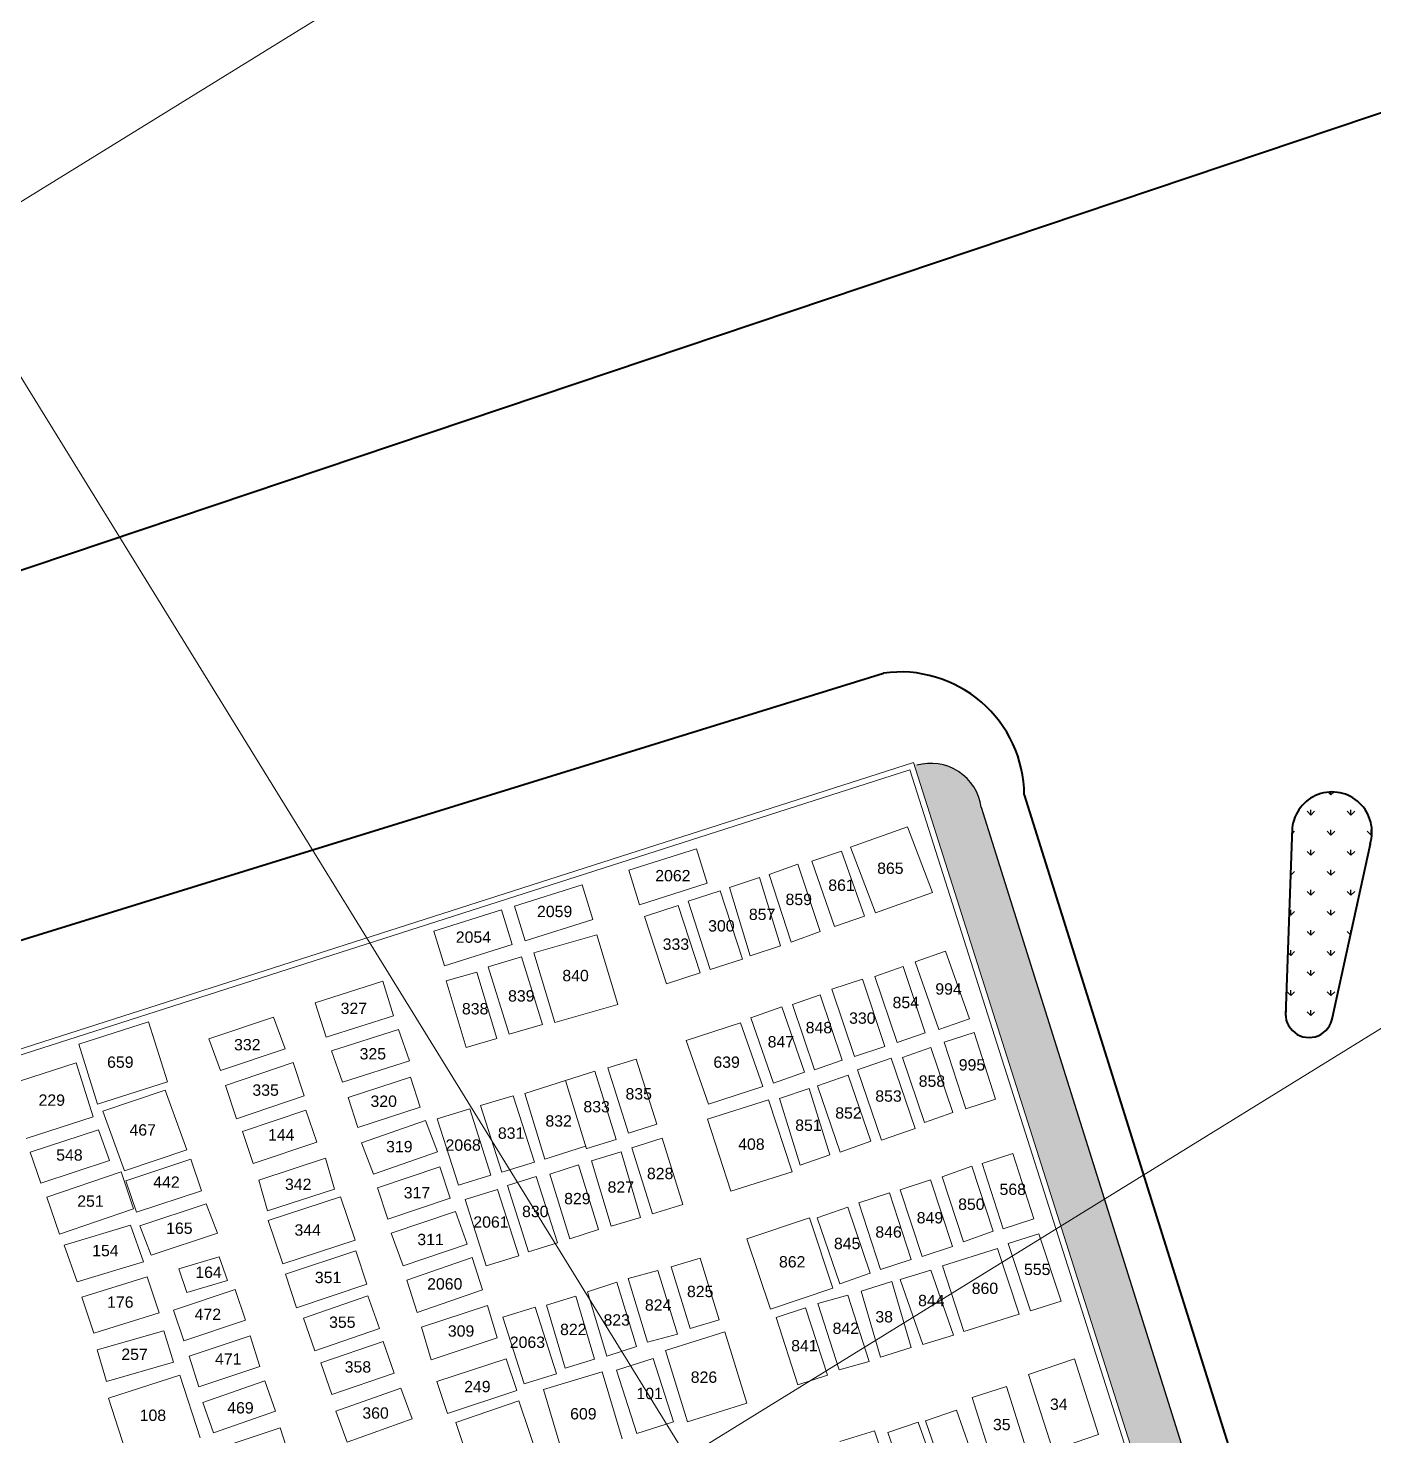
# Model space of a CAD drawing. Header units: inches. Extents: x 0 to 420, y 0 to 297.
# Drawn here: x 232.5 to 279.97, y 198.04 to 247.68 of the extents above; entities that cross this region are included whole.
import ezdxf

# ---------------------------------------------------------------- set-up
doc = ezdxf.new("R2010")
doc.units = ezdxf.units.IN
doc.header["$LTSCALE"] = 2.5
doc.header["$MEASUREMENT"] = 0
doc.layers.get('0').update_dxf_attribs({"lineweight": 0})
for name, color, linetype, lineweight in [('MALHA_COORDENADA4', 10, 'Continuous', 0), ('PEN 01', 1, 'Continuous', 9), ('PEN 03', 3, 'Continuous', 30), ('PEN 04', 4, 'Continuous', 40)]:
    doc.layers.add(name, color=color, linetype=linetype, lineweight=lineweight)
doc.styles.get("Standard").update_dxf_attribs({"font": 'arial.ttf'})

msp = doc.modelspace()

# ---------------------------------------------------------------- hatches: boundary and pattern name
at = {"layer": 'PEN 03'}
h = msp.add_hatch(dxfattribs=at)
h.set_pattern_fill('GRASS', color=256, angle=-58.33068424220718, style=0)
h.set_pattern_definition([(31.66931575779282, (10.45771741653289, 355.6998399511552), (0.2305708813529715, 0.9730555318914116), [0.1875, -1.226713563]), (346.6693157577928, (10.45771741653289, 355.6998399511552), (0.2305708814138003, 0.9730555321481211), [0.1874999999999999, -0.8124999999999997]), (76.66931575779282, (10.45771741653289, 355.6998399511552), (-0.9730555321481211, 0.2305708814138003), [0.1874999999999999, -0.8124999999999997])])
h.paths.add_polyline_path([(263.7250813105501, 221.7830425999959), (292.1357533556627, 132.5771647916639), (290.3566046808923, 129.1043557265032), (248.6785925554145, 117.4072371237621), (250.2960997638451, 113.1010379981728), (293.1757585043946, 124.9999842935756), (294.8187612663256, 128.859967803163), (266.1217959908126, 220.2138985080101), (266.1143847045523, 220.2613478210578), (266.1057096111235, 220.3085824188304), (266.0957768916298, 220.3555686461336), (266.0845936232482, 220.4022730247403), (266.0721677741861, 220.4486622772437), (266.0585081980037, 220.4947033507677), (266.0436246273063, 220.5403634405183), (266.0275276668089, 220.5856100131562), (266.0102287857812, 220.6304108299782), (265.9917403098747, 220.6747339698872), (265.9720754123412, 220.7185478521362), (265.9512481046463, 220.7618212588303), (265.9292732264863, 220.8045233571697), (265.9061664352144, 220.8466237214181), (265.8819441946852, 220.888092354582), (265.8566237635237, 220.9288997097834), (265.8302231828282, 220.9690167113123), (265.802761263316, 221.0084147753439), (265.7742575719207, 221.0470658303046), (265.74473241785, 221.0849423368731), (265.7142068381158, 221.122017307603), (265.6827025825447, 221.1582643261513), (265.650242098281, 221.1936575661005), (265.6168485137931, 221.2281718093601), (265.5825456223939, 221.2617824641349), (265.5473578652881, 221.2944655824469), (265.5113103141571, 221.3261978771983), (265.4744286532958, 221.3569567387644), (265.4367391613115, 221.3867202511025), (265.3982686924007, 221.4154672073678), (265.359044657215, 221.4431771250234), (265.3190950033304, 221.4698302604344), (265.2784481953347, 221.4954076229351), (265.2371331945461, 221.5198909883609), (265.1951794383777, 221.5432629120322), (265.1526168193633, 221.5655067411846), (265.1094756638582, 221.5866066268342), (265.065786710432, 221.6065475350696), (265.0215810879664, 221.6253152577646), (264.9768902934755, 221.6428964227008), (264.9317461696646, 221.6592785030961), (264.8861808822409, 221.6744498265298), (264.8402268969957, 221.6883995832594), (264.793916956672, 221.701117833923), (264.7472840576347, 221.7125955166207), (264.7003614263606, 221.7228244533715), (264.6531824957642, 221.7317973559404), (264.6057808813759, 221.7395078310311), (264.5581903573913, 221.7459503848414), (264.5104448326058, 221.7511204269778), (264.4625783262549, 221.7550142737256), (264.4146249437749, 221.7576291506743), (264.3666188525021, 221.7589631946941), (264.3185942573288, 221.7590154552633), (264.2705853763311, 221.7577858951454), (264.2226264163889, 221.7552753904164), (264.1747515488127, 221.7514857298396), (264.126994884996, 221.7464196135919), (264.0793904521111, 221.7400806513392), (264.0319721688638, 221.7324733596651), (263.9847738213263, 221.7236031588525), (263.9378290388638, 221.7134763690213), (263.8911712701737, 221.7021002056258), (263.8448337594529, 221.6894827743132)])
h = msp.add_hatch(dxfattribs=at)
h.set_pattern_fill('GRASS', color=256, style=0)
h.set_pattern_definition([(90, (10.45771741653289, 355.6998399511552), (-0.7071067809999999, 0.7071067809999999), [0.1875, -1.226713563]), (45, (10.45771741653289, 355.6998399511552), (-0.7071067811865475, 0.7071067811865476), [0.1875, -0.8125]), (135, (10.45771741653289, 355.6998399511552), (-0.7071067811865476, -0.7071067811865475), [0.1875, -0.8125])])
edge = h.paths.add_edge_path()
edge.add_arc((278.4900472102664, 219.3395286897669), 1.407957759800209, 342.3642957886554, 534.2468288095693)
edge.add_line((279.8318338544914, 218.9129684305292), (278.4765198199161, 212.6772341552415))
edge.add_arc((277.6822991346526, 212.9207294080583), 0.830708393508062, 172.2585156096437, 352.5200672459018)
edge.add_line((277.0891813737633, 219.4806667834912), (276.8532807919587, 212.86776694473))

# ---------------------------------------------------------------- linework, layer by layer
for p, q in [((261.5118406940445, 218.7973660898144, 4.777), (263.5168663472482, 219.5157022089084, 4.811)), ((263.5168663472482, 219.5157022089084, 4.811), (264.3993293618701, 217.2078530721959, 4.696)), ((253.6945541219725, 217.9924201237956, 4.856), (256.0766017772131, 218.7479349999978, 4.913)), ((256.0766017772131, 218.7479349999978, 4.913), (256.4531989749971, 217.5271739256589, 4.889)), ((261.1928401326801, 218.6655585716327, 4.725), (260.1411219469224, 218.3055873120209, 4.717)), ((261.1928401326801, 218.6655585716327, 4.725), (261.9997630339155, 216.367978868671, 4.685)), ((261.5118406940445, 218.7973660898144, 4.777), (262.3943037086664, 216.4895169531019, 4.662)), ((253.6945541219725, 217.9924201237956, 4.856), (254.0711513197565, 216.7716590494567, 4.832)), ((258.635190246592, 217.8341483298186, 4.76), (259.6466448465217, 218.2060583354396, 4.742999999999999)), ((259.6466448465217, 218.2060583354396, 4.742999999999999), (260.4328735520536, 215.8285051977374, 4.665)), ((260.1411219469224, 218.3055873120209, 4.717), (260.9480448481578, 216.0080076090592, 4.677)), ((249.6582762255436, 216.7199268989508, 4.856), (252.0403238807842, 217.475441775153, 4.913)), ((252.0403238807842, 217.475441775153, 4.913), (252.4169210785682, 216.254680700814, 4.889)), ((254.0711513197565, 216.7716590494567, 4.832), (256.4531989749971, 217.5271739256589, 4.889)), ((258.3009172550765, 217.7280509823341, 4.762), (257.2365909136383, 217.3835663108016, 4.768)), ((258.3009172550765, 217.7280509823341, 4.762), (259.0346844143888, 215.3195456852848, 4.675)), ((258.635190246592, 217.8341483298186, 4.76), (259.4214189521239, 215.4565951921164, 4.682)), ((255.7810822201726, 216.895528522054, 4.774), (256.9143645675622, 217.2602260420549, 4.773)), ((256.9143645675622, 217.2602260420549, 4.773), (257.6936716249438, 214.8556088915889, 4.75)), ((257.2365909136383, 217.3835663108016, 4.768), (257.9703580729507, 214.9750610137523, 4.681)), ((262.3943037086664, 216.4895169531019, 4.662), (264.3993293618701, 217.2078530721959, 4.696)), ((246.8169515812853, 215.8363226961741, 4.856), (249.1989992365259, 216.5918375723763, 4.913)), ((249.1989992365259, 216.5918375723763, 4.913), (249.5755964343099, 215.3710764980374, 4.889)), ((249.6582762255436, 216.7199268989508, 4.856), (250.0348734233276, 215.4991658246119, 4.832)), ((255.4294737530161, 216.7417261299275, 4.763), (254.2422427538027, 216.3582011574593, 4.773)), ((255.4294737530161, 216.7417261299275, 4.763), (256.2044388572635, 214.3721467796632, 4.753)), ((255.7810822201726, 216.895528522054, 4.774), (256.560389277554, 214.490911371588, 4.751)), ((250.0348734233276, 215.4991658246119, 4.832), (252.4169210785682, 216.254680700814, 4.889)), ((254.2422427538027, 216.3582011574593, 4.773), (255.0172078580501, 213.988621807195, 4.763)), ((261.9997630339155, 216.367978868671, 4.685), (260.9480448481578, 216.0080076090592, 4.677)), ((246.8169515812853, 215.8363226961741, 4.856), (247.1935487790693, 214.6155616218352, 4.832)), ((250.3374269180421, 215.0764478197248, 4.855), (252.5618195208863, 215.7164976602932, 4.831)), ((252.5618195208863, 215.7164976602932, 4.831), (253.3019932564613, 213.2598936545233, 4.732)), ((259.4214189521239, 215.4565951921164, 4.682), (260.4328735520536, 215.8285051977374, 4.665)), ((247.1935487790693, 214.6155616218352, 4.832), (249.5755964343099, 215.3710764980374, 4.889)), ((250.3374269180421, 215.0764478197248, 4.855), (251.0776006536171, 212.6198438139549, 4.756)), ((259.0346844143888, 215.3195456852848, 4.675), (257.9703580729507, 214.9750610137523, 4.681)), ((264.8602361198859, 215.135203133008, 4.655), (263.7895103132784, 214.7532844282231, 4.631)), ((264.8602361198859, 215.135203133008, 4.655), (265.6992969114799, 212.7487645756574, 4.629)), ((249.9024743079079, 214.9343280570683, 4.841), (248.729676703774, 214.5862607651007, 4.794)), ((248.729676703774, 214.5862607651007, 4.794), (249.4672164693603, 212.2028769218688, 4.703)), ((249.9024743079079, 214.9343280570683, 4.841), (250.6400140734943, 212.5509442138365, 4.75)), ((256.560389277554, 214.490911371588, 4.751), (257.6936716249438, 214.8556088915889, 4.75)), ((263.3602211555909, 214.5899841248184, 4.625), (262.3683086125596, 214.2425836686054, 4.708)), ((264.1425235734385, 212.2568898924673, 4.568), (263.3602211555909, 214.5899841248184, 4.625)), ((263.7895103132784, 214.7532844282231, 4.631), (264.6285711048724, 212.3668458708725, 4.605)), ((242.6332598521036, 213.3177545803823, 4.856), (245.0153075073442, 214.0732694565845, 4.913)), ((245.0153075073442, 214.0732694565845, 4.913), (245.3919047051282, 212.8525083822455, 4.889)), ((247.2489486011041, 214.0834882758338, 4.797), (248.3241371064228, 214.3913174785269, 4.774999999999999)), ((247.2489486011041, 214.0834882758338, 4.797), (247.956391647038, 211.7429890156844, 4.71)), ((248.3241371064228, 214.3913174785269, 4.774999999999999), (249.0315801523567, 212.0508182183775, 4.688)), ((256.2044388572635, 214.3721467796632, 4.753), (255.0172078580501, 213.988621807195, 4.763)), ((261.9266001621655, 214.1504620921398, 4.721), (260.8533406441207, 213.7974118875991, 4.718)), ((261.9266001621655, 214.1504620921398, 4.721), (262.7212065281505, 211.7680897423304, 4.65)), ((263.1506110304071, 211.9094894362543, 4.651), (262.3683086125596, 214.2425836686054, 4.708)), ((260.4338564382049, 213.5997413511321, 4.66), (259.4569391286804, 213.2588886404909, 4.659)), ((261.2128895292317, 211.2911844679072, 4.622), (260.4338564382049, 213.5997413511321, 4.66)), ((260.8533406441207, 213.7974118875991, 4.718), (261.6479470101057, 211.4150395377897, 4.647)), ((242.6332598521036, 213.3177545803823, 4.856), (243.0098570498876, 212.0969935060433, 4.832)), ((251.0776006536171, 212.6198438139549, 4.756), (253.3019932564613, 213.2598936545233, 4.732)), ((259.0921646865251, 213.1700470604155, 4.696), (257.9964991721216, 212.7813209350433, 4.728)), ((259.0921646865251, 213.1700470604155, 4.696), (259.8891170929913, 210.8659643401496, 4.583)), ((260.2359722197073, 210.950331757266, 4.621), (259.4569391286804, 213.2588886404909, 4.659)), ((236.7450860271897, 212.6388799177242, 4.997999999999999), (234.2872642066882, 211.8555388689681, 5.119)), ((237.4142334162082, 210.5265511479136, 4.736), (236.7450860271897, 212.6388799177242, 4.997999999999999)), ((238.8731622626747, 212.0404418708352, 4.714), (241.1599781486228, 212.8050060628918, 4.761000000000001)), ((241.1599781486228, 212.8050060628918, 4.761000000000001), (241.5754233700571, 211.6942163987396, 4.746)), ((243.0098570498876, 212.0969935060433, 4.832), (245.3919047051282, 212.8525083822455, 4.889)), ((250.6400140734943, 212.5509442138365, 4.75), (249.4672164693603, 212.2028769218688, 4.703)), ((257.6285126435146, 212.609308130974, 4.715), (255.7135510781775, 211.9840113588079, 4.629)), ((258.4205424181854, 210.3623467525709, 4.583), (257.6285126435146, 212.609308130974, 4.715)), ((257.9964991721216, 212.7813209350433, 4.728), (258.7934515785878, 210.4772382147774, 4.615)), ((265.6992969114799, 212.7487645756574, 4.629), (264.6285711048724, 212.3668458708725, 4.605)), ((238.8731622626747, 212.0404418708352, 4.714), (239.288607484109, 210.929652206683, 4.699)), ((245.5627450791067, 212.3749972654965, 4.757), (243.1998275695312, 211.6189461740077, 4.791)), ((245.5627450791067, 212.3749972654965, 4.757), (245.9538746177756, 211.2680072818106, 4.723999999999999)), ((247.956391647038, 211.7429890156844, 4.71), (249.0315801523567, 212.0508182183775, 4.688)), ((256.5055808528482, 209.7370499804049, 4.497), (255.7135510781775, 211.9840113588079, 4.629)), ((264.1425235734385, 212.2568898924673, 4.568), (263.1506110304071, 211.9094894362543, 4.651)), ((264.8158786686503, 211.9281619567024, 4.567), (265.8682825362558, 212.2658794561734, 4.491)), ((265.8682825362558, 212.2658794561734, 4.491), (266.6253434110818, 209.9142769957631, 4.34)), ((234.9564115957066, 209.7432100991574, 4.857), (234.2872642066882, 211.8555388689681, 5.119)), ((239.288607484109, 210.929652206683, 4.699), (241.5754233700571, 211.6942163987396, 4.746)), ((243.1998275695312, 211.6189461740077, 4.791), (243.5909571082, 210.5119561903219, 4.758)), ((262.7212065281505, 211.7680897423304, 4.65), (261.6479470101057, 211.4150395377897, 4.647)), ((264.342120459969, 211.7339050142085, 4.54), (263.3473562305447, 211.3882703112955, 4.486)), ((264.342120459969, 211.7339050142085, 4.54), (265.1182058209007, 209.4432690932147, 4.477)), ((264.8158786686503, 211.9281619567024, 4.567), (265.5729395434763, 209.5765594962921, 4.416)), ((231.8349438306755, 210.4360604811816, 4.758), (234.1980321518101, 211.1977392563335, 4.843)), ((234.8006546904573, 209.2953446768852, 4.836), (234.1980321518101, 211.1977392563335, 4.843)), ((239.4702231334899, 210.3988650780712, 4.829), (241.8567996298601, 211.2072269939069, 4.855999999999999)), ((241.8567996298601, 211.2072269939069, 4.855999999999999), (242.2351976933547, 210.0296404129951, 4.85)), ((245.9538746177756, 211.2680072818106, 4.723999999999999), (243.5909571082, 210.5119561903219, 4.758)), ((252.9499284651157, 211.0150849516056, 4.662), (253.9522472580524, 211.3294260677933, 4.599)), ((253.6757962133669, 208.7146204306776, 4.585), (252.9499284651157, 211.0150849516056, 4.662)), ((254.6781150063035, 209.0289615468652, 4.522), (253.9522472580524, 211.3294260677933, 4.599)), ((261.2128895292317, 211.2911844679072, 4.622), (260.2359722197073, 210.950331757266, 4.621)), ((261.7575809311524, 210.9481801870684, 4.626), (262.9429297787843, 211.3578031959651, 4.622000000000001)), ((262.9429297787843, 211.3578031959651, 4.622000000000001), (263.7914347939046, 208.8827236963701, 4.527)), ((263.3473562305447, 211.3882703112955, 4.486), (264.1234415914764, 209.0976343903016, 4.423)), ((237.4142334162082, 210.5265511479136, 4.736), (234.9564115957066, 209.7432100991574, 4.857)), ((243.7870998240451, 209.9783808113726, 4.747), (245.9932288569805, 210.6962263588545, 4.729)), ((245.9932288569805, 210.6962263588545, 4.729), (246.3336559522694, 209.6340968503702, 4.697)), ((250.0191813503299, 210.1216579544902, 4.614), (251.4575226792099, 210.5761939284634, 4.731)), ((252.4870846628743, 210.8997033901382, 4.74), (251.4575226792099, 210.5761939284634, 4.731)), ((252.1943623352555, 208.1652722754537, 4.737233808167492), (251.4575226792099, 210.5761939284634, 4.731)), ((253.2426767425445, 208.4946741326988, 4.725), (252.4870846628743, 210.8997033901382, 4.74)), ((259.8891170929913, 210.8659643401496, 4.583), (258.7934515785878, 210.4772382147774, 4.615)), ((261.4246160630171, 210.7651073966607, 4.609), (260.3454689214011, 210.3859835293799, 4.56)), ((261.4246160630171, 210.7651073966607, 4.609), (262.220080505907, 208.4314377542096, 4.486)), ((261.7575809311524, 210.9481801870684, 4.626), (262.6060859462727, 208.4731006874733, 4.531)), ((237.3352314795392, 210.235775110382, 4.786), (235.1362254698293, 209.4980018801414, 4.785)), ((237.3352314795392, 210.235775110382, 4.786), (238.1037622828178, 208.1282376838076, 4.823)), ((239.4702231334899, 210.3988650780712, 4.829), (239.8486211969845, 209.2212784971594, 4.823)), ((239.8486211969845, 209.2212784971594, 4.823), (242.2351976933547, 210.0296404129951, 4.85)), ((243.7870998240451, 209.9783808113726, 4.747), (244.127526919334, 208.9162513028882, 4.715)), ((248.4637939380754, 209.6871538143489, 4.6), (249.6107693205262, 210.0387964199183, 4.602)), ((249.6107693205262, 210.0387964199183, 4.602), (250.3610845640287, 207.6973672804038, 4.571)), ((250.7283847485558, 207.801161473143, 4.62), (250.0191813503299, 210.1216579544902, 4.614)), ((258.4205424181854, 210.3623467525709, 4.583), (256.5055808528482, 209.7370499804049, 4.497)), ((259.0050188283557, 209.9348484298204, 4.506), (260.049800084205, 210.2940653662612, 4.585)), ((260.049800084205, 210.2940653662612, 4.585), (260.7816582826363, 207.9486528252806, 4.479)), ((260.3454689214011, 210.3859835293799, 4.56), (261.140933364291, 208.0523138869288, 4.437)), ((235.1362254698293, 209.4980018801414, 4.785), (235.9047562731079, 207.390464453567, 4.822)), ((242.3009936362375, 209.5237539989651, 4.797), (240.0594739806268, 208.770329892959, 4.808)), ((242.3009936362375, 209.5237539989651, 4.797), (242.6820829851016, 208.4019932810834, 4.766999999999999)), ((244.127526919334, 208.9162513028882, 4.715), (246.3336559522694, 209.6340968503702, 4.697)), ((246.9300602980854, 209.2276369358165, 9.1795), (248.0770356805362, 209.5792795413859, 9.1815)), ((248.0770356805362, 209.5792795413859, 9.1815), (248.8273509240387, 207.2378504018714, 9.150500000000001)), ((248.4637939380754, 209.6871538143489, 4.6), (249.2141091815779, 207.3457246748344, 4.568999999999999)), ((258.6217208763833, 209.8975580823593, 4.552), (256.4608451247557, 209.2124454010958, 4.542)), ((258.6217208763833, 209.8975580823593, 4.552), (259.4482418828682, 207.353929087038, 4.459)), ((259.0050188283557, 209.9348484298204, 4.506), (259.736877026787, 207.5894358888399, 4.4)), ((265.5729395434763, 209.5765594962921, 4.416), (266.6253434110818, 209.9142769957631, 4.34)), ((232.4375663693226, 208.5336659017333, 4.751), (234.8006546904573, 209.2953446768852, 4.836)), ((246.5169509962579, 209.1619187623046, 4.536), (244.2562771494803, 208.3705948283209, 4.542)), ((246.5169509962579, 209.1619187623046, 4.536), (246.9424015599793, 208.0617659739024, 4.56)), ((246.9300602980854, 209.2276369358165, 9.1795), (247.6803755415879, 206.886207796302, 9.148499999999999)), ((253.6757962133669, 208.7146204306776, 4.585), (254.6781150063035, 209.0289615468652, 4.522)), ((256.4608451247557, 209.2124454010958, 4.542), (257.2873661312406, 206.6688164057745, 4.449)), ((265.1182058209007, 209.4432690932147, 4.477), (264.1234415914764, 209.0976343903016, 4.423)), ((234.9851303293423, 208.8401093216479, 4.746), (232.5722818238475, 208.0453849105897, 4.729)), ((234.9851303293423, 208.8401093216479, 4.746), (235.36828904597, 207.7494691390614, 4.717000000000001)), ((240.0594739806268, 208.770329892959, 4.808), (240.4405633294909, 207.6485691750773, 4.778)), ((253.2426767425445, 208.4946741326988, 4.725), (252.2131147588802, 208.171164671024, 4.715999999999999)), ((253.8000812400383, 208.2028682620009, 4.58), (254.8706210166224, 208.5386137560156, 4.598)), ((254.8706210166224, 208.5386137560156, 4.598), (255.5935572378022, 206.204616920091, 4.479)), ((262.6060859462727, 208.4731006874733, 4.531), (263.7914347939046, 208.8827236963701, 4.527)), ((232.5722818238475, 208.0453849105897, 4.729), (232.9554405404751, 206.9547447280033, 4.7)), ((238.1037622828178, 208.1282376838076, 4.823), (235.9047562731079, 207.390464453567, 4.822)), ((242.6820829851016, 208.4019932810834, 4.766999999999999), (240.4405633294909, 207.6485691750773, 4.778)), ((244.2562771494803, 208.3705948283209, 4.542), (244.6817277132017, 207.2704420399187, 4.566)), ((246.9424015599793, 208.0617659739024, 4.56), (244.6817277132017, 207.2704420399187, 4.566)), ((250.7283847485558, 207.801161473143, 4.62), (252.1667260774358, 208.2556974471162, 4.737)), ((253.4201575489201, 208.0559206559396, 4.585), (252.3788799366588, 207.7464509252657, 4.636)), ((253.4201575489201, 208.0559206559396, 4.585), (254.1030889380214, 205.7490616793699, 4.436)), ((253.8000812400383, 208.2028682620009, 4.58), (254.523017461218, 205.8688714260762, 4.461)), ((262.220080505907, 208.4314377542096, 4.486), (261.140933364291, 208.0523138869288, 4.437)), ((267.2356549629374, 208.0017035619647, 4.359), (266.1498911062397, 207.6529243660699, 4.354)), ((267.9725270980906, 205.6906379340703, 4.278), (267.2356549629374, 208.0017035619647, 4.359)), ((235.36828904597, 207.7494691390614, 4.717000000000001), (232.9554405404751, 206.9547447280033, 4.7)), ((238.2480243385631, 207.7964756768325, 4.866999999999999), (235.9558455167887, 207.0356529977484, 4.802)), ((238.6179573292001, 206.6865147755219, 4.638), (238.2480243385631, 207.7964756768325, 4.866999999999999)), ((242.9971567688532, 207.8318069599633, 4.603), (240.6383011828169, 207.0634570564522, 4.595)), ((243.3097812705979, 206.7446545461276, 4.592), (242.9971567688532, 207.8318069599633, 4.603)), ((244.8283894221682, 206.7911753155125, 4.591), (247.0246106075704, 207.5294630878552, 4.579000000000001)), ((247.0246106075704, 207.5294630878552, 4.579000000000001), (247.3862853014327, 206.422985078214, 4.58)), ((249.2141091815779, 207.3457246748344, 4.568999999999999), (250.3610845640287, 207.6973672804038, 4.571)), ((250.8991490360721, 207.2727276285522, 4.626), (251.913723559555, 207.5946289741529, 4.706)), ((251.913723559555, 207.5946289741529, 4.706), (252.6187851302695, 205.3179884532315, 4.533)), ((252.3788799366588, 207.7464509252657, 4.636), (253.0618113257601, 205.439591948696, 4.487)), ((259.736877026787, 207.5894358888399, 4.4), (260.7816582826363, 207.9486528252806, 4.479)), ((265.7933268065617, 207.5505830244964, 4.358), (264.7354779225805, 207.1773127220885, 4.409)), ((265.7933268065617, 207.5505830244964, 4.358), (266.5456684687981, 205.261867200445, 4.322)), ((266.8867632413929, 205.3418587381756, 4.273), (266.1498911062397, 207.6529243660699, 4.354)), ((233.164168028731, 206.4577190891812, 4.682), (235.7810027628046, 207.3548953843127, 4.685)), ((236.223336567396, 206.0536645111331, 4.567), (235.7810027628046, 207.3548953843127, 4.685)), ((236.3257785074256, 205.9256920964377, 4.573), (235.9558455167887, 207.0356529977484, 4.802)), ((240.9509256845617, 205.9763046426165, 4.584), (240.6383011828169, 207.0634570564522, 4.595)), ((247.6803755415879, 206.886207796302, 9.148499999999999), (248.8273509240387, 207.2378504018714, 9.150500000000001)), ((250.4244449466011, 207.1900959310056, 4.577), (249.4072447503816, 206.8669273669233, 4.625999999999999)), ((250.4244449466011, 207.1900959310056, 4.577), (251.1708695387564, 204.854021493359, 4.456)), ((250.8991490360721, 207.2727276285522, 4.626), (251.6042106067867, 204.9960871076307, 4.453)), ((259.4482418828682, 207.353929087038, 4.459), (257.2873661312406, 206.6688164057745, 4.449)), ((264.3283346256035, 207.0722046076218, 4.377), (263.2547705718291, 206.7160291418137, 4.391999999999999)), ((264.3283346256035, 207.0722046076218, 4.377), (265.1101024749561, 204.7184537967418, 4.359)), ((264.7354779225805, 207.1773127220885, 4.409), (265.4878195848169, 204.8885968980371, 4.373)), ((238.6179573292001, 206.6865147755219, 4.638), (236.3257785074256, 205.9256920964377, 4.573)), ((243.3097812705979, 206.7446545461276, 4.592), (240.9509256845617, 205.9763046426165, 4.584)), ((244.8283894221682, 206.7911753155125, 4.591), (245.1900641160306, 205.6846973058713, 4.592)), ((247.91349243605, 206.3756338197936, 9.1795), (249.0604678185008, 206.727276425363, 9.1815)), ((249.0604678185008, 206.727276425363, 9.1815), (249.8107830620033, 204.3858472858485, 9.150500000000001)), ((249.4072447503816, 206.8669273669233, 4.625999999999999), (250.1536693425369, 204.5308529292768, 4.505)), ((262.8857925761924, 206.6189546923643, 4.4), (261.8022331933275, 206.2610782279168, 4.372)), ((262.8857925761924, 206.6189546923643, 4.4), (263.6481351642675, 204.2660280321373, 4.346)), ((263.2547705718291, 206.7160291418137, 4.391999999999999), (264.0365384211818, 204.3622783309336, 4.374)), ((233.6065018333224, 205.1564882160017, 4.564), (233.164168028731, 206.4577190891812, 4.682)), ((233.6065018333224, 205.1564882160017, 4.564), (236.223336567396, 206.0536645111331, 4.567)), ((238.7804704368941, 206.2278359883214, 4.576), (236.4495603237965, 205.4492308158115, 4.535)), ((238.7804704368941, 206.2278359883214, 4.576), (239.1796996505523, 205.1915227707265, 4.547999999999999)), ((243.526219387812, 206.4724554987068, 4.582), (240.9740468608535, 205.6405467220742, 4.562)), ((243.526219387812, 206.4724554987068, 4.582), (244.0362296517943, 204.9443764233207, 4.556999999999999)), ((245.1900641160306, 205.6846973058713, 4.592), (247.3862853014327, 206.422985078214, 4.58)), ((247.91349243605, 206.3756338197936, 9.1795), (248.6638076795525, 204.0342046802791, 9.148499999999999)), ((254.523017461218, 205.8688714260762, 4.461), (255.5935572378022, 206.204616920091, 4.479)), ((261.409989149449, 206.1118178512531, 4.395), (260.3311846846635, 205.7369002379577, 4.412999999999999)), ((261.409989149449, 206.1118178512531, 4.395), (262.2067191640288, 203.7770489689293, 4.315)), ((261.8022331933275, 206.2610782279168, 4.372), (262.5645757814026, 203.9081515676898, 4.318)), ((240.9740468608535, 205.6405467220742, 4.562), (241.4840571248358, 204.1124676466881, 4.537)), ((247.5734445156554, 205.9517807398092, 4.496), (245.313284289714, 205.188385217768, 4.475)), ((247.5734445156554, 205.9517807398092, 4.496), (247.9900461540378, 204.8014032909268, 4.489000000000001)), ((254.1030889380214, 205.7490616793699, 4.436), (253.0618113257601, 205.439591948696, 4.487)), ((260.0567522525449, 205.7324572433121, 4.404), (257.856006970648, 204.9855038751498, 4.417)), ((260.0567522525449, 205.7324572433121, 4.404), (260.8885278347927, 203.2551650359259, 4.341)), ((260.3311846846635, 205.7369002379577, 4.412999999999999), (261.1279146992433, 203.4021313556339, 4.333)), ((267.9725270980906, 205.6906379340703, 4.278), (266.8867632413929, 205.3418587381756, 4.273)), ((233.7710812800895, 204.7681717784127, 4.558), (236.1163985661873, 205.4729471238461, 4.542)), ((236.5747798760196, 204.1805580590531, 4.517), (236.1163985661873, 205.4729471238461, 4.542)), ((236.4495603237965, 205.4492308158115, 4.535), (236.8487895374546, 204.4129175982166, 4.507)), ((239.1796996505523, 205.1915227707265, 4.547999999999999), (236.8487895374546, 204.4129175982166, 4.507)), ((245.313284289714, 205.188385217768, 4.475), (245.7298859280965, 204.0380077688856, 4.468)), ((251.6042106067867, 204.9960871076307, 4.453), (252.6187851302695, 205.3179884532315, 4.533)), ((266.5456684687981, 205.261867200445, 4.322), (265.4878195848169, 204.8885968980371, 4.373)), ((268.1505279108698, 205.1706629725097, 4.318), (267.0715335985511, 204.8320520246893, 4.271)), ((268.1505279108698, 205.1706629725097, 4.318), (268.9334732572756, 202.78814701778, 4.196)), ((234.2294625899218, 203.4757827136197, 4.533), (233.7710812800895, 204.7681717784127, 4.558)), ((244.0362296517943, 204.9443764233207, 4.556999999999999), (241.4840571248358, 204.1124676466881, 4.537)), ((241.581294612519, 203.7441777052167, 4.558), (244.0618363852259, 204.5697331327055, 4.617)), ((244.0618363852259, 204.5697331327055, 4.617), (244.4470912097639, 203.3882690747799, 4.533)), ((247.9900461540378, 204.8014032909268, 4.489000000000001), (245.7298859280965, 204.0380077688856, 4.468)), ((251.1708695387564, 204.854021493359, 4.456), (250.1536693425369, 204.5308529292768, 4.505)), ((257.856006970648, 204.9855038751498, 4.417), (258.687782552896, 202.5082116677637, 4.354)), ((265.1101024749561, 204.7184537967418, 4.359), (264.0365384211818, 204.3622783309336, 4.374)), ((266.6983780007603, 204.6480383571606, 4.324), (264.7479101399921, 204.0397299040628, 4.327)), ((267.4585865355639, 202.336093837149, 4.107), (266.6983780007603, 204.6480383571606, 4.324)), ((267.0715335985511, 204.8320520246893, 4.271), (267.8544789449568, 202.4495360699596, 4.149)), ((234.2294625899218, 203.4757827136197, 4.533), (236.5747798760196, 204.1805580590531, 4.517)), ((237.8189341754614, 203.9388696456353, 4.494), (239.247649661381, 204.3589161553142, 4.485)), ((239.247649661381, 204.3589161553142, 4.485), (239.5330373063901, 203.5239105313354, 4.453)), ((245.8608393826231, 203.539063881512, 4.411), (248.1691593177294, 204.3373376548446, 4.507)), ((248.1691593177294, 204.3373376548446, 4.507), (248.5347448850718, 203.1946159551508, 4.454)), ((248.6638076795525, 204.0342046802791, 9.148499999999999), (249.8107830620033, 204.3858472858485, 9.150500000000001)), ((255.1829892670688, 204.0030290223663, 4.421), (256.2086797678066, 204.3080533110652, 4.334000000000001)), ((256.2086797678066, 204.3080533110652, 4.334000000000001), (256.8817826261265, 202.1363616381702, 4.319)), ((263.6481351642675, 204.2660280321373, 4.346), (262.5645757814026, 203.9081515676898, 4.318)), ((265.5081186747957, 201.7277853840512, 4.11), (264.7479101399921, 204.0397299040628, 4.327)), ((236.6966689978268, 203.6488810405681, 4.569999999999999), (234.3944382629659, 202.9327333997414, 4.526)), ((237.1238818829593, 202.3847334222985, 4.547), (236.6966689978268, 203.6488810405681, 4.569999999999999)), ((237.8189341754614, 203.9388696456353, 4.494), (238.1043218204705, 203.1038640216565, 4.462)), ((238.1043218204705, 203.1038640216565, 4.462), (239.5330373063901, 203.5239105313354, 4.453)), ((241.581294612519, 203.7441777052167, 4.558), (241.9665494370571, 202.562713647291, 4.474)), ((245.8608393826231, 203.539063881512, 4.411), (246.2264249499655, 202.3963421818183, 4.358)), ((254.7169792295085, 203.8773520758209, 4.4), (253.6663386795918, 203.5872507575357, 4.462)), ((253.6663386795918, 203.5872507575357, 4.462), (254.3519293394952, 201.3416027136398, 4.406)), ((254.7169792295085, 203.8773520758209, 4.4), (255.4025698894119, 201.631704031925, 4.344)), ((255.1829892670688, 204.0030290223663, 4.421), (255.8560921253887, 201.8313373494713, 4.406)), ((262.2067191640288, 203.7770489689293, 4.315), (261.1279146992433, 203.4021313556339, 4.333)), ((264.3436878271044, 203.8868403303054, 4.392), (263.2564302776359, 203.5562915727462, 4.528)), ((263.2564302776359, 203.5562915727462, 4.528), (264.058316912592, 201.2693521715642, 4.237)), ((264.3436878271044, 203.8868403303054, 4.392), (265.1455744620605, 201.5999009291234, 4.101)), ((239.8082521778664, 203.2099518962921, 4.446), (237.6365373807353, 202.473269407073, 4.487)), ((239.8082521778664, 203.2099518962921, 4.446), (240.1654914429501, 202.127996875285, 4.327999999999999)), ((241.9665494370571, 202.562713647291, 4.474), (244.4470912097639, 203.3882690747799, 4.533)), ((246.2264249499655, 202.3963421818183, 4.358), (248.5347448850718, 203.1946159551508, 4.454)), ((252.2308915255015, 203.1219280439121, 4.459), (253.2678105842658, 203.4636054291329, 4.476999999999999)), ((252.2308915255015, 203.1219280439121, 4.459), (252.9188755855051, 200.8560196536233, 4.375)), ((253.2678105842658, 203.4636054291329, 4.476999999999999), (253.9557946442694, 201.1976970388442, 4.393)), ((260.8885278347927, 203.2551650359259, 4.341), (258.687782552896, 202.5082116677637, 4.354)), ((262.9687292337906, 203.4872654228443, 4.399), (261.8806885077205, 203.1478913248152, 4.308)), ((262.5626167006513, 200.8236115676245, 4.127), (261.8806885077205, 203.1478913248152, 4.308)), ((263.6506574267213, 201.1629856656537, 4.218), (262.9687292337906, 203.4872654228443, 4.399)), ((234.8216511480983, 201.6685857814718, 4.503), (234.3944382629659, 202.9327333997414, 4.526)), ((244.4866931416688, 202.9816054090936, 4.485), (242.2141443822766, 202.1880084924002, 4.447)), ((244.4866931416688, 202.9816054090936, 4.485), (244.8914690754465, 201.8319227339895, 4.425)), ((248.7003532777376, 202.6419697841891, 4.479), (246.3812390945483, 201.8720511551574, 4.369)), ((248.7003532777376, 202.6419697841891, 4.479), (249.0437773744251, 201.4980318532618, 4.435)), ((249.2450901940638, 202.2249397357651, 9.1795), (250.3920655765147, 202.5765823413345, 9.1815)), ((250.3920655765147, 202.5765823413345, 9.1815), (251.1423808200172, 200.23515320182, 9.150500000000001)), ((251.8174039654523, 202.9707252407485, 4.482), (250.7835821724971, 202.6546926784848, 4.434)), ((250.7835821724971, 202.6546926784848, 4.434), (251.4492442283759, 200.4270651989984, 4.264)), ((251.8174039654523, 202.9707252407485, 4.482), (252.4830660213311, 200.743097761262, 4.312)), ((258.8879260711078, 202.2193811428572, 4.294), (259.9265346009698, 202.5617482290349, 4.274)), ((259.9265346009698, 202.5617482290349, 4.274), (260.6936585882374, 200.1854519684313, 4.184)), ((261.4114735006608, 203.0053153199969, 4.304), (260.356134288474, 202.7165453817745, 4.45)), ((260.356134288474, 202.7165453817745, 4.45), (261.1081843244215, 200.376303884956, 4.234)), ((261.4114735006608, 203.0053153199969, 4.304), (262.1635235366082, 200.6650738231783, 4.088)), ((268.9334732572756, 202.78814701778, 4.196), (267.8544789449568, 202.4495360699596, 4.149)), ((237.1238818829593, 202.3847334222985, 4.547), (234.8216511480983, 201.6685857814718, 4.503)), ((237.6365373807353, 202.473269407073, 4.487), (237.993776645819, 201.391314386066, 4.369)), ((240.1654914429501, 202.127996875285, 4.327999999999999), (237.993776645819, 201.391314386066, 4.369)), ((242.2141443822766, 202.1880084924002, 4.447), (242.6189203160543, 201.0383258172962, 4.387)), ((249.2450901940638, 202.2249397357651, 9.1795), (249.9954054375664, 199.8835105962506, 9.148499999999999)), ((255.8560921253887, 201.8313373494713, 4.406), (256.8817826261265, 202.1363616381702, 4.319)), ((258.8879260711078, 202.2193811428572, 4.294), (259.6550500583754, 199.8430848822536, 4.204)), ((267.4585865355639, 202.336093837149, 4.107), (265.5081186747957, 201.7277853840512, 4.11)), ((237.2884783157105, 201.7499207378588, 4.514), (234.9346575507611, 201.0755011307201, 4.522)), ((237.2884783157105, 201.7499207378588, 4.514), (237.6261948247629, 200.637710766894, 4.494)), ((240.335077836074, 201.5740447516613, 4.374000000000001), (238.181017738992, 200.8563601982822, 4.407)), ((240.6758054479833, 200.4944762154012, 4.36), (240.335077836074, 201.5740447516613, 4.374000000000001)), ((244.8914690754465, 201.8319227339895, 4.425), (242.6189203160543, 201.0383258172962, 4.387)), ((246.3812390945483, 201.8720511551574, 4.369), (246.7246631912358, 200.72811322423, 4.325)), ((255.4025698894119, 201.631704031925, 4.344), (254.3519293394952, 201.3416027136398, 4.406)), ((254.9839108069904, 201.0578501370127, 4.387), (257.0759758043783, 201.7095625173646, 4.404)), ((257.0759758043783, 201.7095625173646, 4.404), (257.8518213092293, 199.1918937518987, 4.205)), ((265.1455744620605, 201.5999009291234, 4.101), (264.058316912592, 201.2693521715642, 4.237)), ((234.9346575507611, 201.0755011307201, 4.522), (235.2723740598135, 199.9632911597554, 4.502)), ((242.8318518875773, 200.6219109450248, 4.325), (245.0300914534951, 201.3717834547445, 4.345)), ((245.0300914534951, 201.3717834547445, 4.345), (245.4169792975814, 200.2554796089667, 4.295)), ((249.0437773744251, 201.4980318532618, 4.435), (246.7246631912358, 200.72811322423, 4.325)), ((252.9188755855051, 200.8560196536233, 4.375), (253.9557946442694, 201.1976970388442, 4.393)), ((254.9839108069904, 201.0578501370127, 4.387), (255.7597563118413, 198.5401813715468, 4.188)), ((263.6506574267213, 201.1629856656537, 4.218), (262.5626167006513, 200.8236115676245, 4.127)), ((237.6261948247629, 200.637710766894, 4.494), (235.2723740598135, 199.9632911597554, 4.502)), ((238.5217453509013, 199.7767916620222, 4.393), (238.181017738992, 200.8563601982822, 4.407)), ((242.8318518875773, 200.6219109450248, 4.325), (243.2187397316635, 199.505607099247, 4.275)), ((249.3627157831846, 200.7644425802909, 4.336), (246.9193921757168, 199.9625510108189, 4.271)), ((249.3627157831846, 200.7644425802909, 4.336), (249.7430838771573, 199.6371846093332, 4.321000000000001)), ((252.4830660213311, 200.743097761262, 4.312), (251.4492442283759, 200.4270651989984, 4.264)), ((254.5494860398791, 200.7725933023526, 4.384), (253.251379506701, 200.3550985496665, 4.436)), ((254.5494860398791, 200.7725933023526, 4.384), (255.2650417393955, 198.5393200877885, 4.11)), ((262.1635235366082, 200.6650738231783, 4.088), (261.1081843244215, 200.376303884956, 4.234)), ((269.4054666151892, 200.7622847618294, 3.975), (267.7880516913339, 200.2129100954221, 4.003)), ((270.2575806627049, 198.0874558570158, 3.783), (269.4054666151892, 200.7622847618294, 3.975)), ((237.8540284823346, 200.1866625605152, 4.515), (235.3357559139711, 199.3693209664261, 4.513)), ((238.5700783693737, 197.9689686841492, 4.462), (237.8540284823346, 200.1866625605152, 4.515)), ((240.6758054479833, 200.4944762154012, 4.36), (238.5217453509013, 199.7767916620222, 4.393)), ((243.2187397316635, 199.505607099247, 4.275), (245.4169792975814, 200.2554796089667, 4.295)), ((249.9954054375664, 199.8835105962506, 9.148499999999999), (251.1423808200172, 200.23515320182, 9.150500000000001)), ((250.6781336879108, 199.6731572574143, 4.268), (252.7459800999478, 200.3054649959608, 4.294)), ((252.7459800999478, 200.3054649959608, 4.294), (253.4556777489901, 197.9336926361118, 4.248)), ((253.251379506701, 200.3550985496665, 4.436), (253.9669352062174, 198.1218253351024, 4.162)), ((259.6550500583754, 199.8430848822536, 4.204), (260.6936585882374, 200.1854519684313, 4.184)), ((268.6401657388496, 197.5380811906084, 3.811), (267.7880516913339, 200.2129100954221, 4.003)), ((240.8582204136959, 199.9879163667318, 4.335), (238.6644964454216, 199.2181526685628, 4.376)), ((240.8582204136959, 199.9879163667318, 4.335), (241.2320106592139, 198.9157012146491, 4.242)), ((245.6484173812191, 199.7303999355436, 4.257), (243.3578950255563, 198.9158459237008, 4.237)), ((245.6484173812191, 199.7303999355436, 4.257), (246.0441296445094, 198.6384565007991, 4.279999999999999)), ((246.9193921757168, 199.9625510108189, 4.271), (247.2997602696895, 198.8352930398612, 4.256)), ((249.7430838771573, 199.6371846093332, 4.321000000000001), (247.2997602696895, 198.8352930398612, 4.256)), ((250.6781336879108, 199.6731572574143, 4.268), (251.3878313369531, 197.3013848975653, 4.222)), ((267.0063739818726, 199.7808850284048, 3.986), (265.7997878770501, 199.393880129664, 3.998)), ((267.7893817739151, 197.3222701505517, 3.876), (267.0063739818726, 199.7808850284048, 3.986)), ((236.0518058010103, 197.1516270900602, 4.46), (235.3357559139711, 199.3693209664261, 4.513)), ((238.6644964454216, 199.2181526685628, 4.376), (239.0382866909395, 198.1459375164802, 4.283)), ((247.5834666318428, 198.514235490388, 4.304), (249.8130186247201, 199.2784889568877, 4.287000000000001)), ((249.8130186247201, 199.2784889568877, 4.287000000000001), (250.6419625469679, 196.8208342570227, 4.246)), ((255.7597563118413, 198.5401813715468, 4.188), (257.8518213092293, 199.1918937518987, 4.205)), ((266.5827956690927, 196.9352652518108, 3.888), (265.7997878770501, 199.393880129664, 3.998)), ((241.2320106592139, 198.9157012146491, 4.242), (239.0382866909395, 198.1459375164802, 4.283)), ((243.3578950255563, 198.9158459237008, 4.237), (243.7536072888467, 197.8239024889563, 4.26)), ((246.0441296445094, 198.6384565007991, 4.279999999999999), (243.7536072888467, 197.8239024889563, 4.26)), ((265.2458569542598, 198.9496010363266, 3.991), (264.1485021012049, 198.5782796842917, 3.98)), ((264.9239967069851, 196.3676466445481, 3.824), (264.1485021012049, 198.5782796842917, 3.98)), ((266.0213515600399, 196.7389679965831, 3.835), (265.2458569542598, 198.9496010363266, 3.991)), ((241.388829347747, 198.3247340168058, 4.24), (239.201122972998, 197.5941662185266, 4.22)), ((242.058277915618, 196.2854385906903, 4.259), (241.388829347747, 198.3247340168058, 4.24)), ((247.5834666318428, 198.514235490388, 4.304), (248.4124105540906, 196.056580790523, 4.263)), ((255.2650417393955, 198.5393200877885, 4.11), (253.9669352062174, 198.1218253351024, 4.162)), ((262.3536471375674, 198.2234093424689, 4.006), (261.1349557591785, 197.8472664118684, 4.045)), ((263.1546961134915, 195.8081175033383, 3.853), (262.3536471375674, 198.2234093424689, 4.006)), ((263.8995998038473, 198.5313074970945, 3.976), (262.8234757532628, 198.1615682406536, 3.99)), ((262.8234757532628, 198.1615682406536, 3.99), (263.6118923381235, 195.9238925964378, 3.841)), ((263.8995998038473, 198.5313074970945, 3.976), (264.688016388708, 196.2936318528787, 3.827)), ((270.2575806627049, 198.0874558570158, 3.783), (268.6401657388496, 197.5380811906084, 3.811))]:
    msp.add_line(p, q)
at = {"layer": 'MALHA_COORDENADA4'}
for p, q in [((12.44019128247726, 105.9723847785678), (314.5268835979005, 292.3215124713894)), ((197.1210080900751, 292.3215124713893), (327.9401912824632, 80.25325741018628)), ((12.44019128247737, 47.2243568839333), (327.9401912824632, 241.8477920854211))]:
    msp.add_line(p, q, dxfattribs=at)
at = {"layer": 'PEN 01'}
for p, q in [((217.4191009550908, 206.9334435084306, 4.31816197753817), (263.7250813105501, 221.7830425999959, 3.843)), ((217.4801742994388, 206.7429965430829, 4.31816197753817), (263.5953271610334, 221.531400260794, 3.844958148141068)), ((263.5953271610334, 221.531400260794, 3.830122476615609), (291.9201737543802, 132.5950033978937, -2.167703862550064)), ((263.7250813105501, 221.7830425999959, 3.843), (292.1357533556627, 132.5771647916639, -2.173))]:
    msp.add_line(p, q, dxfattribs=at)
at = {"layer": 'PEN 03'}
msp.add_line((266.1217959908126, 220.2138985080101, 3.746), (294.8187612663256, 128.859967803163, -2.661999999999999), dxfattribs=at)
msp.add_arc((264.3406488847948, 219.9599979125279, 3.746), 1.799152724385032, 8.11279490981927, 105.9967343232093, dxfattribs=at)
at = {"layer": 'PEN 04'}
for p, q in [((218.4009699757066, 223.9163238652559, 4.992), (284.376258857749, 246.1090468084939, 3.860616412262732)), ((212.5880566191324, 209.4355766543024, 4.429155266978882), (262.6704669773372, 224.9394691836791, 3.748)), ((267.6385030989919, 220.6501559526438, 3.557), (291.9801189364505, 143.0493408567211, -1.581)), ((277.0891813737633, 219.4806667834912, 3.444), (276.8532807919587, 212.86776694473, 3.179255396109177)), ((279.8318338544914, 218.9129684305292, 3.43), (278.4765198199161, 212.6772341552415, 3.138161450392707))]:
    msp.add_line(p, q, dxfattribs=at)
for centre, radius, start, end in [((263.2670074423681, 220.6086684537882, 3.557), 4.371692519887783, 0.5437469029536866, 97.84277928316529), ((278.4900472102664, 219.3395286897669, 3.444), 1.407957759800209, 342.3642957886554, 174.2468288095692), ((277.6822991346526, 212.9207294080583, 3.124), 0.830708393508062, 172.2585156096437, 352.5200672459018)]:
    msp.add_arc(centre, radius, start, end, dxfattribs=at)

# ---------------------------------------------------------------- texts
for s, p in [('2062', (254.6226134160841, 217.5979632967947)), ('865', (262.4479716339303, 217.8588905926215)), ('861', (260.72456959875, 217.2613639238924)), ('859', (259.2165926372716, 216.7594419420713)), ('2059', (250.4519515115795, 216.3360591188294)), ('857', (257.9240407494956, 216.2336186135601)), ('300', (256.4878721459179, 215.8273006187948)), ('2054', (247.5872683903897, 215.4308363323271)), ('333', (254.8841497435299, 215.1819712566858)), ('840', (251.346415403677, 214.0748921194011)), ('994', (264.4993040448499, 213.6026235681431)), ('839', (249.4315239322403, 213.3578601169262)), ('854', (262.9913256378084, 213.1246022331598)), ('327', (243.5259756672195, 212.918310348144)), ('838', (247.8038658924063, 212.9037401286329)), ('330', (261.4594130388843, 212.5748775579588)), ('848', (259.9275004399603, 212.2402629034112)), ('332', (239.7680010822467, 211.6371941064195)), ('847', (258.5870758317292, 211.7383402217381)), ('325', (244.1961879713349, 211.3169390159205)), ('659', (235.2895808678027, 211.0215083769455)), ('639', (256.6721843602925, 211.0213089191153)), ('995', (265.3265305456127, 210.9257042322074)), ('858', (263.9142990250443, 210.3520789101682)), ('229', (232.8720308910608, 209.6830490589037)), ('335', (240.4142777489164, 210.0358227741961)), ('320', (244.5791668438476, 209.6438643434792)), ('835', (253.5724759441623, 209.9046558059955)), ('853', (262.3823849805572, 209.8262555816571)), ('833', (252.088436065693, 209.4505351178501)), ('852', (260.9701534599885, 209.2287289129281)), ('467', (236.0794728047103, 208.6314017020293)), ('832', (250.7480114574621, 208.948613136029)), ('851', (259.5579204938569, 208.7985095714728)), ('144', (240.9648089746763, 208.4583527886626)), ('2068', (247.2258960160033, 208.0973093983712, 9.164)), ('831', (249.0724821427365, 208.5183937945737)), ('408', (257.5472850270737, 208.1292795625259)), ('548', (233.4943704747215, 207.7470623722807)), ('319', (245.1296980696074, 208.0424930112557)), ('828', (254.3288496043787, 207.0948583636343)), ('442', (236.9172389076363, 206.7910197023142)), ('342', (241.5632129208911, 206.7135747760033)), ('827', (252.940553721256, 206.6168377285031)), ('251', (234.2363896911744, 206.1217903932193)), ('317', (245.7520376532679, 206.4172210321943)), ('829', (251.4086396767686, 206.2105190338858)), ('568', (266.7646072927723, 206.5384584997257)), ('830', (249.9245997982995, 205.7563990455925)), ('850', (265.3045030517489, 206.0126351712146)), ('165', (237.3720246924865, 205.1657484231049)), ('344', (241.8983190729488, 205.1026630608425)), ('2061', (248.2061443027318, 205.3836490380521, 18.328)), ('849', (263.8443973651621, 205.5346138362315)), ('311', (246.2307605211271, 204.768047706443)), ('845', (260.9241888831156, 204.626373859645)), ('846', (262.3842931241387, 205.0326918544103)), ('154', (234.7629852794884, 204.3770130804121)), ('164', (238.4012787861055, 203.6121790844093)), ('862', (258.9853603286696, 203.981045197388)), ('555', (267.6263090331439, 203.7152679889762)), ('351', (242.6164026519558, 203.4295883884012)), ('2060', (246.5765510309449, 203.2020627991335, 9.164)), ('825', (255.7410825705102, 202.9341848284312)), ('860', (265.7832259196078, 203.0460379800292)), ('176', (235.2895808678026, 202.560532427387)), ('472', (238.3773431486596, 202.1303130859316)), ('824', (254.2570412464778, 202.456163493448)), ('844', (263.892270085617, 202.6158186385739)), ('355', (243.1190611572607, 201.8521184028677)), ('823', (252.7969370054544, 201.9303401649369)), ('842', (260.8763161626606, 201.6358753217695)), ('38', (262.3842931241387, 202.0421933165348)), ('309', (247.3078873352011, 201.5414050950101)), ('2063', (249.4920708699784, 201.1449283230555, 9.164)), ('822', (251.2650229609672, 201.5957255103895)), ('257', (235.7922393731074, 200.720151127524)), ('841', (259.4162119216372, 201.0230547865257)), ('471', (239.09542817323, 200.5528438002502)), ('358', (243.6695923830205, 200.2746484173342)), ('826', (255.8736624103665, 199.9130992573781)), ('249', (247.8823541984066, 199.5815177615493)), ('101', (253.9587709389298, 199.339473235487)), ('469', (239.5262783206343, 198.831967134281)), ('360', (244.2919334122444, 198.6493757384208)), ('34', (268.543556544071, 198.9589986768078)), ('108', (236.4385160397772, 198.5690551200994)), ('609', (251.6207038157527, 198.6224412330122)), ('35', (266.5329196317246, 198.241966674333))]:
    msp.add_text(s, height=0.4).set_placement(p)

doc.saveas('drawing.dxf')
